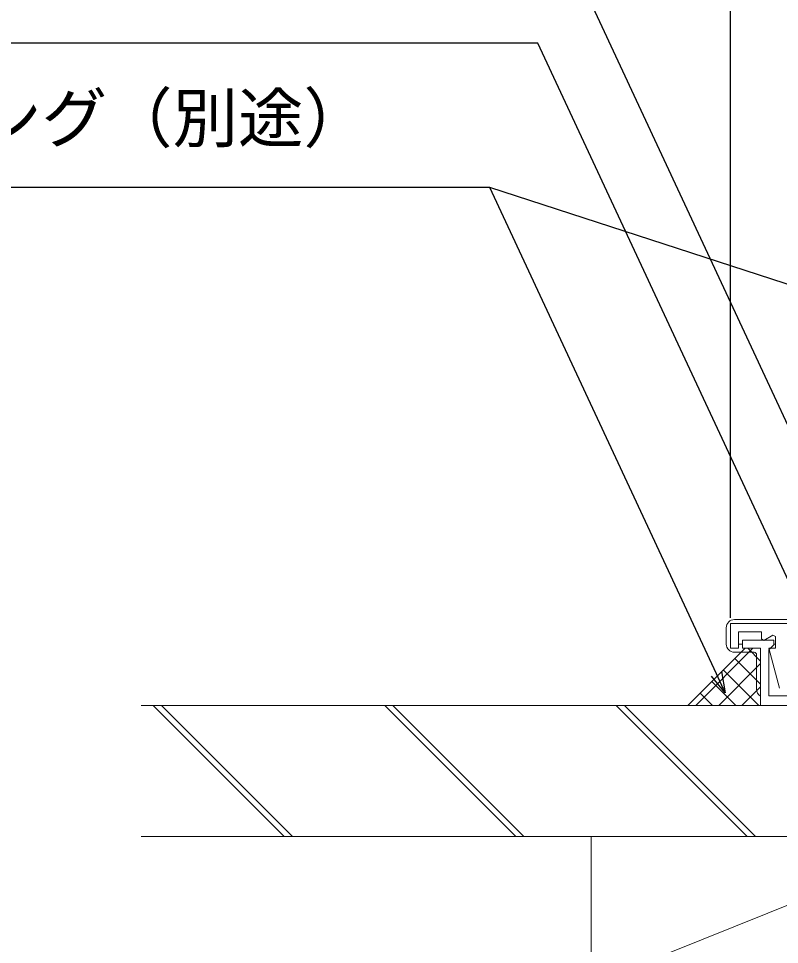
# Model space of a CAD drawing. Units: millimetres, scale not verified. Extents: x -525 to 525, y -783 to 779.
# Drawn here: x -395 to -302, y -448 to -334.9 of the extents above; entities that cross this region are included whole.
import ezdxf
from ezdxf.enums import TextEntityAlignment as Align

# ---------------------------------------------------------------- set-up
doc = ezdxf.new("R2010")
doc.units = ezdxf.units.MM
doc.header["$LTSCALE"] = 4
for name, color, linetype, lineweight in [('0-2_YKK_11', 7, 'Continuous', 18), ('0-5_YKK_13', 4, 'Continuous', 18), ('0-9_YSS_K', 3, 'Continuous', 18)]:
    doc.layers.add(name, color=color, linetype=linetype, lineweight=lineweight)
doc.layers.add('0-7_YKK_D', color=6, linetype='Continuous')
doc.styles.add('ＭＳ ゴシック', font='')
doc.styles.get('ＭＳ ゴシック').set_extended_font_data('MS Gothic')

msp = doc.modelspace()

# ---------------------------------------------------------------- linework, layer by layer
at = {"layer": '0-2_YKK_11', "color": 30}
for points in [[(-288.3, -408.8), (-308, -408.8), (-308, -411.8), (-307, -411.8), (-307, -409.8), (-304.2, -409.8), (-304.2, -410.673), (-303.9, -410.846), (-302.8, -410.211), (-302.5, -410.385), (-302.5, -411.8), (-303.291, -411.8), (-301.978, -416.7)], [(-288, -417.6), (-303.3, -417.6), (-303.3, -412), (-303, -411.7), (-302.7, -411.4), (-302.7, -410.8), (-306.5, -410.8), (-306.5, -411.8), (-304.3, -411.8), (-304.3, -418.8), (-288.958, -418.8)]]:
    msp.add_lwpolyline(points, dxfattribs=at)
at = {"layer": '0-5_YKK_13'}
for p, q in [((-289.5, -408.3), (-307.5, -408.3)), ((-308.5, -409.3), (-308.5, -411.3)), ((-306.5, -411.3), (-307, -411.3)), ((-302.5, -411.3), (-302.7, -411.3)), ((-307.5, -412.3), (-305.1, -412.3)), ((-304.8, -412.6), (-304.8, -416.8))]:
    msp.add_line(p, q, dxfattribs=at)
for centre, major_axis, end_param in [((-307.5, -409.3), (-0.707, 0.707), 7.0685454), ((-307.5, -411.3), (-0.707, -0.707), 7.0685454), ((-305.1, -412.6), (0.212, 0.212), 7.0685454), ((-303.8, -416.8), (-0.707, -0.707), 6.5450008)]:
    msp.add_ellipse(centre, major_axis=major_axis, ratio=0.999924, start_param=5.4978252, end_param=end_param, dxfattribs=at)
at = {"layer": '0-7_YKK_D'}
msp.add_line((-308, -408.1), (-308, -316.1), dxfattribs=at)
for points in [[(-270.078, -450.8), (-271.156, -448.489), (-332.384, -317.184), (-442.344, -317.184)], [(-278.408, -451.8), (-279.485, -449.489), (-331.52, -337.9), (-420.997, -337.9)], [(-308.624, -417.238), (-309.702, -414.927), (-337.4, -355.528), (-424.549, -355.528)], [(-205.272, -398.459), (-207.697, -397.671), (-337.4, -355.528)], [(-309.082, -414.638), (-308.624, -417.238), (-310.321, -415.216)]]:
    msp.add_lwpolyline(points, dxfattribs=at)
at = {"layer": '0-9_YSS_K'}
for p, q in [((-306.2, -411.8), (-313.2, -418.8)), ((-312.24, -418.8), (-305.24, -411.8)), ((-305.864, -411.8), (-304.3, -413.364)), ((-309.412, -418.8), (-304.3, -413.688)), ((-307.446, -413.046), (-304.3, -416.193)), ((-308.861, -414.461), (-304.521, -418.8)), ((-310.275, -415.875), (-307.35, -418.8)), ((-311.689, -417.289), (-310.178, -418.8)), ((-306.583, -418.8), (-304.3, -416.517)), ((-280, -418.8), (-380, -418.8)), ((-378.511, -418.8), (-362.511, -434.8)), ((-377.511, -418.8), (-361.511, -434.8)), ((-350.227, -418.8), (-334.227, -434.8)), ((-349.227, -418.8), (-333.227, -434.8)), ((-321.943, -418.8), (-305.943, -434.8)), ((-320.943, -418.8), (-304.943, -434.8)), ((-313.103, -418.703), (-313.006, -418.8)), ((-280, -434.8), (-380, -434.8)), ((-325, -452.8), (-280, -434.8))]:
    msp.add_line(p, q, dxfattribs=at)
msp.add_lwpolyline([(-280, -434.8), (-280, -452.8), (-325, -452.8), (-325, -434.8)], close=True, dxfattribs=at)

# ---------------------------------------------------------------- texts
at = {"layer": '0-7_YKK_D', "style": 'ＭＳ ゴシック'}
msp.add_text('シーリング（別途）', height=5.865, dxfattribs=at).set_placement((-424.161, -351.728), align=Align.BOTTOM_LEFT)

doc.saveas('drawing.dxf')
